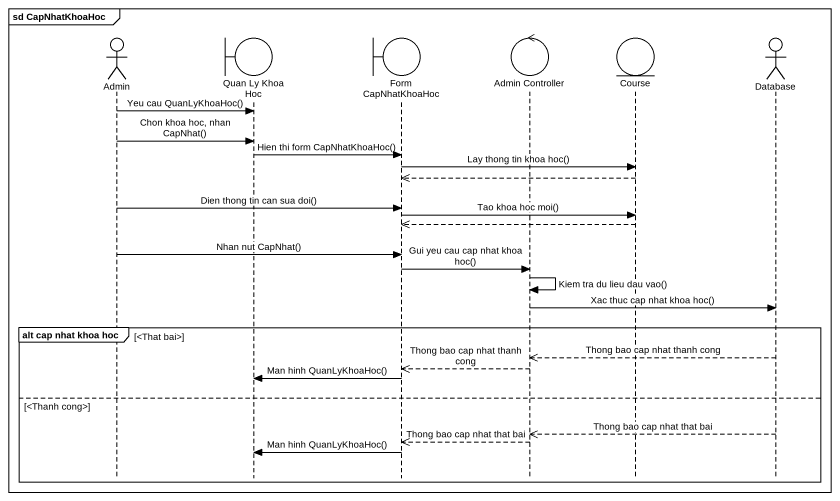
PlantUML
@startuml
mainframe sd CapNhatKhoaHoc
hide footbox
actor Admin
boundary "Quan Ly Khoa Hoc" as Quan_Ly_Khoa_Hoc
boundary "Form CapNhatKhoaHoc" as Form_CapNhatKhoaHoc
control "Admin Controller" as Admin_Controller
entity Course
actor "Database" as Database_

Admin -> Quan_Ly_Khoa_Hoc : Yeu cau QuanLyKhoaHoc()
Admin -> Quan_Ly_Khoa_Hoc : Chon khoa hoc, nhan CapNhat()
Quan_Ly_Khoa_Hoc -> Form_CapNhatKhoaHoc : Hien thi form CapNhatKhoaHoc()
Form_CapNhatKhoaHoc -> Course : Lay thong tin khoa hoc()
Course -->> Form_CapNhatKhoaHoc
Admin -> Form_CapNhatKhoaHoc : Dien thong tin can sua doi()
Form_CapNhatKhoaHoc -> Course : Tao khoa hoc moi()
Course -->> Form_CapNhatKhoaHoc
Admin -> Form_CapNhatKhoaHoc : Nhan nut CapNhat()
Form_CapNhatKhoaHoc -> Admin_Controller : Gui yeu cau cap nhat khoa hoc()
Admin_Controller -> Admin_Controller : Kiem tra du lieu dau vao()
Admin_Controller -> Database_ : Xac thuc cap nhat khoa hoc()
group alt cap nhat khoa hoc [<That bai>]
  Database_ -->> Admin_Controller : Thong bao cap nhat thanh cong
  Admin_Controller -->> Form_CapNhatKhoaHoc : Thong bao cap nhat thanh cong
  Form_CapNhatKhoaHoc -> Quan_Ly_Khoa_Hoc : Man hinh QuanLyKhoaHoc()
else <Thanh cong>
  Database_ -->> Admin_Controller : Thong bao cap nhat that bai
  Admin_Controller -->> Form_CapNhatKhoaHoc : Thong bao cap nhat that bai
  Form_CapNhatKhoaHoc -> Quan_Ly_Khoa_Hoc : Man hinh QuanLyKhoaHoc()
end
@enduml
